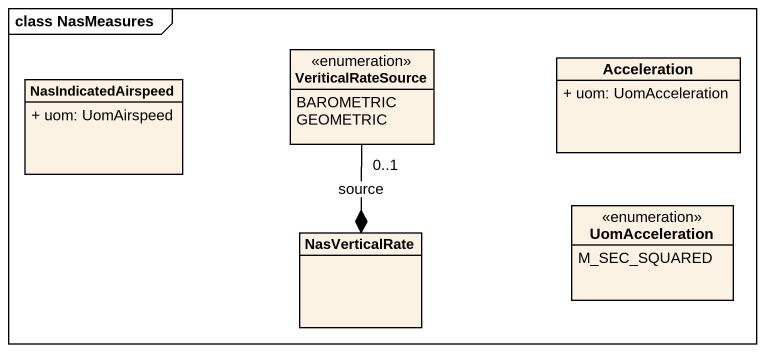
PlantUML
@startuml
mainframe class NasMeasures
hide circle
hide empty members
skinparam classAttributeIconSize 0
enum VeriticalRateSource {
  BAROMETRIC
  GEOMETRIC
}
class NasIndicatedAirspeed {
  + uom: UomAirspeed
}
class Acceleration {
  + uom: UomAcceleration
}
class NasVerticalRate
enum UomAcceleration {
  M_SEC_SQUARED
}
NasVerticalRate *-up- "0..1" VeriticalRateSource : source
@enduml
